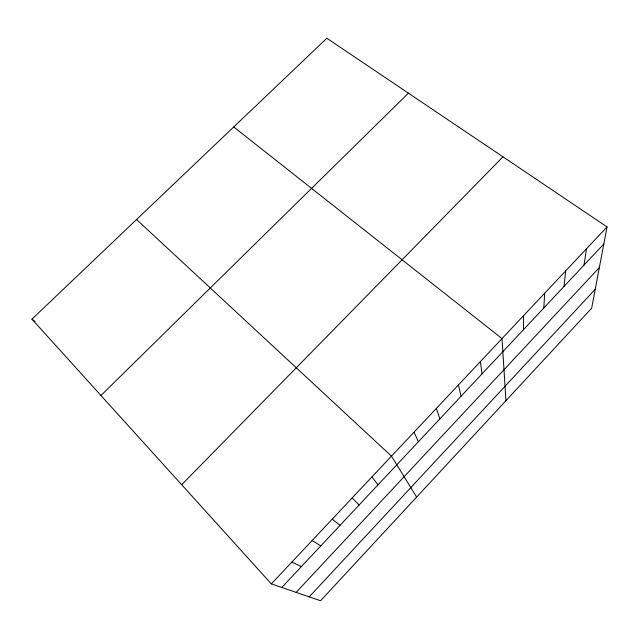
<?xml version="1.0" encoding="UTF-8"?>
<svg xmlns="http://www.w3.org/2000/svg" width="639" height="639" viewBox="0 0 639 639"><rect width="100%" height="100%" fill="white"/><g stroke="black" fill="none" stroke-linecap="round" stroke-linejoin="round"><path stroke-width="0.96" d="M523.437 329.724L523.445 315.81M543.821 307.974L544.668 293.245M564.013 286.44L565.667 270.912M584.014 265.105L586.466 248.795M607.05 226.901L591.65 308.214L320.562 600.748L271.351 583.894L31.95 319.173L326.849 38.252L607.05 226.901L271.351 583.894M309.228 596.866L595.236 289.267M296.137 592.385L599.35 267.557M281.807 587.473L603.815 243.978M181.676 484.737L502.981 156.835M100.962 395.493L408.401 93.166M291.831 562.112L301.392 566.577M312.12 540.53L320.81 545.866M31.95 319.173L35.169 321.473M233.722 126.969L502.014 338.598L505.96 400.677M332.232 519.148L340.06 525.338M136.562 219.52L391.467 456.15L416.644 497.07M352.161 497.957L359.134 504.986M371.906 476.966L378.048 484.809M414.04 432.156L418.433 441.733M436.373 408.401L439.848 418.888M458.482 384.894L461.054 396.26M480.36 361.626L482.054 373.863"/></g></svg>
